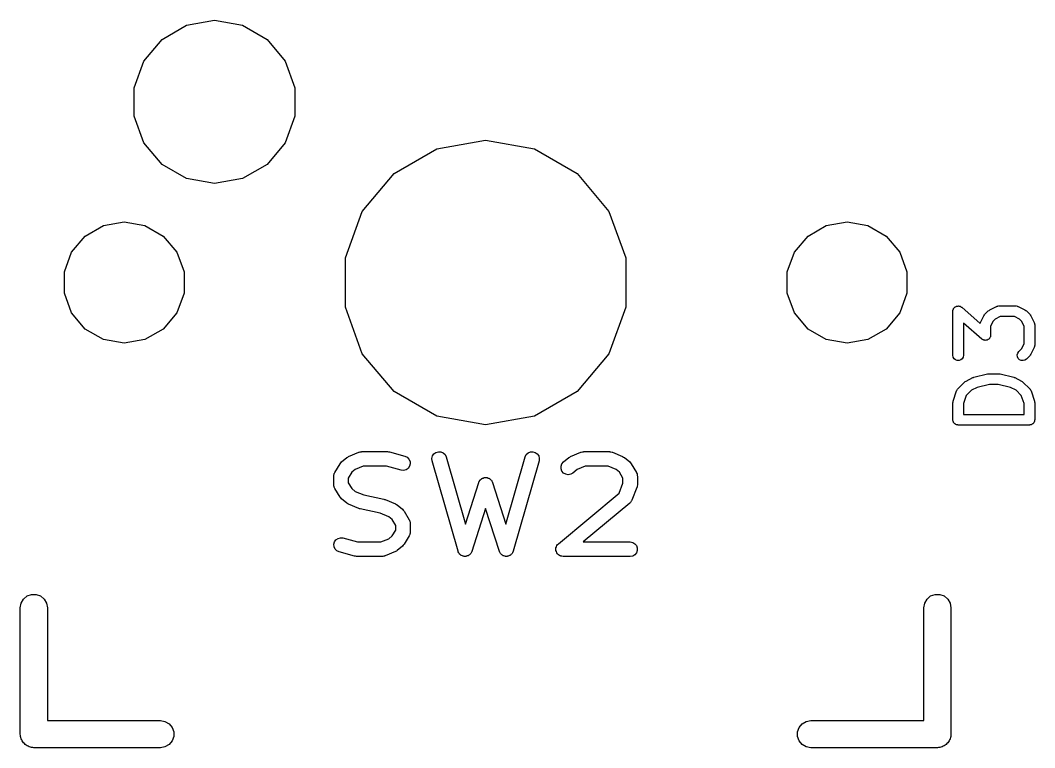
# Model space of a CAD drawing. Header units: millimetres. Extents: x 37 to 156, y -137 to -19.
# Drawn here: x 81.46 to 95.72, y -56.54 to -46.31 of the extents above; entities that cross this region are included whole.
import ezdxf

# ---------------------------------------------------------------- set-up
doc = ezdxf.new("R2010")
doc.units = ezdxf.units.MM
doc.layers.add('BLACK', color=7, linetype='Continuous')

# ---------------------------------------------------------------- blocks, each defined once
blk = doc.blocks.new('hhskb2-F.SilkS')
at = {"layer": 'BLACK'}
for p, q in [((83.7976, -46.3818), (84.19, -46.3126)), ((84.19, -46.3126), (84.5824, -46.3818)), ((83.4525, -46.5811), (83.7976, -46.3818)), ((84.5824, -46.3818), (84.9275, -46.5811)), ((83.1964, -46.8863), (83.4525, -46.5811)), ((84.9275, -46.5811), (85.1836, -46.8863)), ((83.0601, -47.2608), (83.1964, -46.8863)), ((85.1836, -46.8863), (85.3199, -47.2608)), ((83.0601, -47.6592), (83.0601, -47.2608)), ((85.3199, -47.2608), (85.3199, -47.6592)), ((83.1964, -48.0337), (83.0601, -47.6592)), ((85.3199, -47.6592), (85.1836, -48.0337)), ((83.4525, -48.3389), (83.1964, -48.0337)), ((85.1836, -48.0337), (84.9275, -48.3389)), ((87.3154, -48.1192), (88, -47.9985)), ((88, -47.9985), (88.6846, -48.1192)), ((86.7134, -48.4667), (87.3154, -48.1192)), ((88.6846, -48.1192), (89.2865, -48.4667)), ((83.7976, -48.5382), (83.4525, -48.3389)), ((84.9275, -48.3389), (84.5824, -48.5382)), ((86.2666, -48.9992), (86.7134, -48.4667)), ((89.2865, -48.4667), (89.7334, -48.9992)), ((84.19, -48.6074), (83.7976, -48.5382)), ((84.5824, -48.5382), (84.19, -48.6074)), ((86.0289, -49.6524), (86.2666, -48.9992)), ((89.7334, -48.9992), (89.9711, -49.6524)), ((82.6279, -49.1974), (82.92, -49.1458)), ((82.92, -49.1458), (83.2121, -49.1974)), ((92.7879, -49.1974), (93.08, -49.1458)), ((93.08, -49.1458), (93.3721, -49.1974)), ((82.371, -49.3457), (82.6279, -49.1974)), ((83.2121, -49.1974), (83.469, -49.3457)), ((92.531, -49.3457), (92.7879, -49.1974)), ((93.3721, -49.1974), (93.629, -49.3457)), ((82.1803, -49.5729), (82.371, -49.3457)), ((83.469, -49.3457), (83.6597, -49.5729)), ((92.3403, -49.5729), (92.531, -49.3457)), ((93.629, -49.3457), (93.8197, -49.5729)), ((82.0788, -49.8517), (82.1803, -49.5729)), ((83.6597, -49.5729), (83.7612, -49.8517)), ((92.2388, -49.8517), (92.3403, -49.5729)), ((93.8197, -49.5729), (93.9212, -49.8517)), ((86.0289, -50.3476), (86.0289, -49.6524)), ((89.9711, -49.6524), (89.9711, -50.3476)), ((82.0788, -50.1483), (82.0788, -49.8517)), ((83.7612, -49.8517), (83.7612, -50.1483)), ((92.2388, -50.1483), (92.2388, -49.8517)), ((93.9212, -49.8517), (93.9212, -50.1483)), ((82.1803, -50.4271), (82.0788, -50.1483)), ((83.7612, -50.1483), (83.6597, -50.4271)), ((92.3403, -50.4271), (92.2388, -50.1483)), ((93.9212, -50.1483), (93.8197, -50.4271)), ((94.6367, -50.3304), (94.6439, -50.3293)), ((94.6439, -50.3293), (94.6496, -50.3304)), ((95.1968, -50.3323), (95.2052, -50.3298)), ((95.2052, -50.3298), (95.2096, -50.33)), ((95.2096, -50.33), (95.2138, -50.3293)), ((95.2138, -50.3293), (95.4519, -50.3293)), ((95.4519, -50.3293), (95.4562, -50.33)), ((95.4562, -50.33), (95.4605, -50.3298)), ((95.4605, -50.3298), (95.4689, -50.3323)), ((82.371, -50.6543), (82.1803, -50.4271)), ((83.6597, -50.4271), (83.469, -50.6543)), ((86.2666, -51.0008), (86.0289, -50.3476)), ((89.9711, -50.3476), (89.7334, -51.0008)), ((92.531, -50.6543), (92.3403, -50.4271)), ((93.8197, -50.4271), (93.629, -50.6543)), ((94.5674, -50.4043), (94.5687, -50.3971)), ((94.5674, -51.0233), (94.5674, -50.4043)), ((94.5687, -50.3971), (94.5688, -50.3897)), ((94.5688, -50.3897), (94.5709, -50.3843)), ((94.5709, -50.3843), (94.5719, -50.3786)), ((94.5719, -50.3786), (94.5756, -50.3723)), ((94.5756, -50.3723), (94.5782, -50.3654)), ((94.5782, -50.3654), (94.582, -50.3611)), ((94.582, -50.3611), (94.5849, -50.3561)), ((94.5849, -50.3561), (94.5905, -50.3514)), ((94.5905, -50.3514), (94.5954, -50.3458)), ((94.5954, -50.3458), (94.6004, -50.3431)), ((94.6004, -50.3431), (94.6049, -50.3393)), ((94.6049, -50.3393), (94.6118, -50.3368)), ((94.6118, -50.3368), (94.6182, -50.3333)), ((94.6182, -50.3333), (94.6239, -50.3324)), ((94.6239, -50.3324), (94.6294, -50.3304)), ((94.6294, -50.3304), (94.6367, -50.3304)), ((94.6496, -50.3304), (94.6554, -50.3304)), ((94.6554, -50.3304), (94.6623, -50.3329)), ((94.6623, -50.3329), (94.6695, -50.3344)), ((94.6695, -50.3344), (94.6744, -50.3374)), ((94.6744, -50.3374), (94.6799, -50.3393)), ((94.6799, -50.3393), (94.6855, -50.344)), ((94.6855, -50.344), (94.6918, -50.3478)), ((94.6918, -50.3478), (94.9518, -50.5753)), ((94.9563, -50.5612), (95.0039, -50.466)), ((95.0039, -50.466), (95.011, -50.4563)), ((95.011, -50.4563), (95.0179, -50.4465)), ((95.0179, -50.4465), (95.0655, -50.3989)), ((95.0655, -50.3989), (95.0754, -50.392)), ((95.0754, -50.392), (95.085, -50.3848)), ((95.085, -50.3848), (95.1803, -50.3372)), ((95.1803, -50.3372), (95.1844, -50.336)), ((95.1844, -50.336), (95.1882, -50.3338)), ((95.1882, -50.3338), (95.1968, -50.3323)), ((95.4689, -50.3323), (95.4776, -50.3338)), ((95.4776, -50.3338), (95.4813, -50.336)), ((95.4813, -50.336), (95.4854, -50.3372)), ((95.4854, -50.3372), (95.5807, -50.3848)), ((95.5807, -50.3848), (95.5903, -50.392)), ((95.5903, -50.392), (95.6002, -50.3989)), ((95.6002, -50.3989), (95.6478, -50.4465)), ((95.6478, -50.4465), (95.6547, -50.4563)), ((95.6547, -50.4563), (95.6618, -50.466)), ((95.6618, -50.466), (95.7095, -50.5612)), ((94.9739, -50.7941), (94.7174, -50.5696)), ((94.7174, -50.5696), (94.7174, -51.0233)), ((94.9518, -50.5753), (94.9529, -50.5691)), ((94.9529, -50.5691), (94.955, -50.5654)), ((94.955, -50.5654), (94.9563, -50.5612)), ((95.1326, -50.5439), (95.0983, -50.6125)), ((95.0983, -50.6125), (95.0983, -50.7376)), ((95.163, -50.5135), (95.1326, -50.5439)), ((95.2315, -50.4793), (95.163, -50.5135)), ((95.4342, -50.4793), (95.2315, -50.4793)), ((95.5027, -50.5135), (95.4342, -50.4793)), ((95.5331, -50.5439), (95.5027, -50.5135)), ((95.5674, -50.6125), (95.5331, -50.5439)), ((95.5674, -50.8628), (95.5674, -50.6125)), ((95.7095, -50.5612), (95.7107, -50.5654)), ((95.7107, -50.5654), (95.7129, -50.5691)), ((95.7129, -50.5691), (95.7144, -50.5778)), ((95.7144, -50.5778), (95.7169, -50.5862)), ((95.7169, -50.5862), (95.7166, -50.5905)), ((95.7166, -50.5905), (95.7174, -50.5948)), ((95.7174, -50.5948), (95.7174, -50.8805)), ((82.6279, -50.8026), (82.371, -50.6543)), ((83.469, -50.6543), (83.2121, -50.8026)), ((92.7879, -50.8026), (92.531, -50.6543)), ((93.629, -50.6543), (93.3721, -50.8026)), ((95.0948, -50.7576), (95.0938, -50.7633)), ((95.0969, -50.7522), (95.0948, -50.7576)), ((95.0971, -50.7448), (95.0969, -50.7522)), ((95.0983, -50.7376), (95.0971, -50.7448)), ((82.92, -50.8541), (82.6279, -50.8026)), ((83.2121, -50.8026), (82.92, -50.8541)), ((93.08, -50.8541), (92.7879, -50.8026)), ((93.3721, -50.8026), (93.08, -50.8541)), ((94.9802, -50.7979), (94.9739, -50.7941)), ((94.9858, -50.8026), (94.9802, -50.7979)), ((94.9913, -50.8046), (94.9858, -50.8026)), ((94.9962, -50.8076), (94.9913, -50.8046)), ((95.0034, -50.809), (94.9962, -50.8076)), ((95.0103, -50.8115), (95.0034, -50.809)), ((95.0161, -50.8115), (95.0103, -50.8115)), ((95.0218, -50.8126), (95.0161, -50.8115)), ((95.029, -50.8115), (95.0218, -50.8126)), ((95.0364, -50.8115), (95.029, -50.8115)), ((95.0418, -50.8095), (95.0364, -50.8115)), ((95.0475, -50.8086), (95.0418, -50.8095)), ((95.0539, -50.8051), (95.0475, -50.8086)), ((95.0608, -50.8026), (95.0539, -50.8051)), ((95.0653, -50.7989), (95.0608, -50.8026)), ((95.0703, -50.7961), (95.0653, -50.7989)), ((95.0752, -50.7905), (95.0703, -50.7961)), ((95.0808, -50.7858), (95.0752, -50.7905)), ((95.0837, -50.7808), (95.0808, -50.7858)), ((95.0875, -50.7765), (95.0837, -50.7808)), ((95.0901, -50.7696), (95.0875, -50.7765)), ((95.0938, -50.7633), (95.0901, -50.7696)), ((95.5331, -50.9313), (95.5674, -50.8628)), ((95.7144, -50.8975), (95.7129, -50.9061)), ((95.7169, -50.8891), (95.7144, -50.8975)), ((95.7174, -50.8805), (95.7166, -50.8847)), ((95.7166, -50.8847), (95.7169, -50.8891)), ((86.7134, -51.5332), (86.2666, -51.0008)), ((89.7334, -51.0008), (89.2865, -51.5332)), ((94.5719, -51.049), (94.5674, -51.0233)), ((94.7174, -51.0233), (94.7129, -51.049)), ((95.4724, -51.0168), (95.4792, -50.9916)), ((95.4747, -51.0427), (95.4724, -51.0168)), ((95.4857, -51.0664), (95.4747, -51.0427)), ((95.4792, -50.9916), (95.4941, -50.9703)), ((95.4941, -50.9703), (95.5331, -50.9313)), ((95.6478, -51.0287), (95.6002, -51.0764)), ((95.6547, -51.0189), (95.6478, -51.0287)), ((95.6618, -51.0093), (95.6547, -51.0189)), ((95.7095, -50.914), (95.6618, -51.0093)), ((95.7107, -50.9099), (95.7095, -50.914)), ((95.7129, -50.9061), (95.7107, -50.9099)), ((94.5849, -51.0715), (94.5719, -51.049)), ((94.6049, -51.0883), (94.5849, -51.0715)), ((94.6294, -51.0972), (94.6049, -51.0883)), ((94.6554, -51.0972), (94.6294, -51.0972)), ((94.6799, -51.0883), (94.6554, -51.0972)), ((94.6998, -51.0715), (94.6799, -51.0883)), ((94.7129, -51.049), (94.6998, -51.0715)), ((95.5041, -51.0848), (95.4857, -51.0664)), ((95.5277, -51.0958), (95.5041, -51.0848)), ((95.5537, -51.098), (95.5277, -51.0958)), ((95.5788, -51.0913), (95.5537, -51.098)), ((95.6002, -51.0764), (95.5788, -51.0913)), ((94.8623, -51.3315), (95.0528, -51.2839)), ((95.0528, -51.2839), (95.0619, -51.2833)), ((95.0619, -51.2833), (95.071, -51.2817)), ((95.071, -51.2817), (95.2138, -51.2817)), ((95.2138, -51.2817), (95.2228, -51.2833)), ((95.2228, -51.2833), (95.232, -51.2839)), ((95.232, -51.2839), (95.4225, -51.3315)), ((94.637, -51.4941), (94.7322, -51.3989)), ((94.7322, -51.3989), (94.742, -51.392)), ((94.742, -51.392), (94.7517, -51.3848)), ((94.7517, -51.3848), (94.8469, -51.3372)), ((94.8469, -51.3372), (94.8548, -51.3349)), ((94.8548, -51.3349), (94.8623, -51.3315)), ((95.0802, -51.4317), (94.9067, -51.475)), ((95.2046, -51.4317), (95.0802, -51.4317)), ((95.3781, -51.475), (95.2046, -51.4317)), ((95.4225, -51.3315), (95.43, -51.3349)), ((95.43, -51.3349), (95.4378, -51.3372)), ((95.4378, -51.3372), (95.5331, -51.3848)), ((95.5331, -51.3848), (95.5427, -51.392)), ((95.5427, -51.392), (95.5526, -51.3989)), ((95.5526, -51.3989), (95.6478, -51.4941)), ((87.3154, -51.8808), (86.7134, -51.5332)), ((89.2865, -51.5332), (88.6846, -51.8808)), ((94.5712, -51.6663), (94.6188, -51.5234)), ((94.6188, -51.5234), (94.6209, -51.5196)), ((94.6209, -51.5196), (94.622, -51.5154)), ((94.622, -51.5154), (94.6271, -51.5082)), ((94.6271, -51.5082), (94.6313, -51.5005)), ((94.6313, -51.5005), (94.6345, -51.4977)), ((94.6345, -51.4977), (94.637, -51.4941)), ((94.7556, -51.5877), (94.7174, -51.7022)), ((94.8297, -51.5135), (94.7556, -51.5877)), ((94.9067, -51.475), (94.8297, -51.5135)), ((95.4551, -51.5135), (95.3781, -51.475)), ((95.5292, -51.5877), (95.4551, -51.5135)), ((95.5674, -51.7022), (95.5292, -51.5877)), ((95.6478, -51.4941), (95.6503, -51.4977)), ((95.6503, -51.4977), (95.6535, -51.5005)), ((95.6535, -51.5005), (95.6577, -51.5082)), ((95.6577, -51.5082), (95.6627, -51.5154)), ((95.6627, -51.5154), (95.6639, -51.5196)), ((95.6639, -51.5196), (95.6659, -51.5234)), ((95.6659, -51.5234), (95.7135, -51.6663)), ((94.5674, -51.69), (94.5695, -51.6782)), ((94.5674, -51.9281), (94.5674, -51.69)), ((94.5695, -51.6782), (94.5712, -51.6663)), ((94.7174, -51.7022), (94.7174, -51.8531)), ((95.5674, -51.8531), (95.5674, -51.7022)), ((95.7135, -51.6663), (95.7153, -51.6782)), ((95.7153, -51.6782), (95.7174, -51.69)), ((95.7174, -51.69), (95.7174, -51.9281)), ((88, -52.0015), (87.3154, -51.8808)), ((88.6846, -51.8808), (88, -52.0015)), ((94.7174, -51.8531), (95.5674, -51.8531)), ((94.5685, -51.9346), (94.5674, -51.9281)), ((94.5685, -51.9411), (94.5685, -51.9346)), ((94.5708, -51.9473), (94.5685, -51.9411)), ((94.5719, -51.9537), (94.5708, -51.9473)), ((94.5752, -51.9594), (94.5719, -51.9537)), ((94.5774, -51.9656), (94.5752, -51.9594)), ((94.5816, -51.9706), (94.5774, -51.9656)), ((94.5849, -51.9763), (94.5816, -51.9706)), ((94.59, -51.9805), (94.5849, -51.9763)), ((94.5942, -51.9855), (94.59, -51.9805)), ((94.5999, -51.9888), (94.5942, -51.9855)), ((94.6049, -51.993), (94.5999, -51.9888)), ((94.611, -51.9953), (94.6049, -51.993)), ((94.6167, -51.9986), (94.611, -51.9953)), ((94.6232, -51.9997), (94.6167, -51.9986)), ((94.6294, -52.002), (94.6232, -51.9997)), ((94.6359, -52.002), (94.6294, -52.002)), ((94.6424, -52.0031), (94.6359, -52.002)), ((95.6424, -52.0031), (94.6424, -52.0031)), ((95.6488, -52.002), (95.6424, -52.0031)), ((95.6554, -52.002), (95.6488, -52.002)), ((95.6616, -51.9997), (95.6554, -52.002)), ((95.668, -51.9986), (95.6616, -51.9997)), ((95.6737, -51.9953), (95.668, -51.9986)), ((95.6799, -51.993), (95.6737, -51.9953)), ((95.6849, -51.9888), (95.6799, -51.993)), ((95.6906, -51.9855), (95.6849, -51.9888)), ((95.6948, -51.9805), (95.6906, -51.9855)), ((95.6998, -51.9763), (95.6948, -51.9805)), ((95.7031, -51.9706), (95.6998, -51.9763)), ((95.7073, -51.9656), (95.7031, -51.9706)), ((95.7096, -51.9594), (95.7073, -51.9656)), ((95.7129, -51.9537), (95.7096, -51.9594)), ((95.714, -51.9473), (95.7129, -51.9537)), ((95.7162, -51.9411), (95.714, -51.9473)), ((95.7174, -51.9281), (95.7162, -51.9346)), ((95.7162, -51.9346), (95.7162, -51.9411)), ((85.9755, -52.5224), (86.0481, -52.4619)), ((86.0481, -52.4619), (86.0613, -52.4544)), ((86.0613, -52.4544), (86.0741, -52.4462)), ((86.0741, -52.4462), (86.2192, -52.3857)), ((86.2192, -52.3857), (86.2215, -52.3852)), ((86.2215, -52.3852), (86.2235, -52.3841)), ((86.2235, -52.3841), (86.2387, -52.3814)), ((86.2387, -52.3814), (86.2536, -52.378)), ((86.2536, -52.378), (86.256, -52.3783)), ((86.256, -52.3783), (86.2583, -52.3779)), ((86.2583, -52.3779), (86.6211, -52.3779)), ((86.6211, -52.3779), (86.6347, -52.3803)), ((86.6347, -52.3803), (86.6483, -52.3816)), ((86.6483, -52.3816), (86.866, -52.4421)), ((86.866, -52.4421), (86.8979, -52.4573)), ((86.8979, -52.4573), (86.9226, -52.4825)), ((87.2455, -52.4723), (87.2541, -52.4381)), ((87.2541, -52.4381), (87.2738, -52.4089)), ((87.2738, -52.4089), (87.3024, -52.3882)), ((87.3024, -52.3882), (87.3363, -52.3785)), ((87.3363, -52.3785), (87.3715, -52.381)), ((87.3715, -52.381), (87.4038, -52.3953)), ((87.4038, -52.3953), (87.4291, -52.4199)), ((87.4291, -52.4199), (87.4445, -52.4516)), ((87.4445, -52.4516), (87.7152, -53.399)), ((88.2848, -53.399), (88.5555, -52.4516)), ((88.5555, -52.4516), (88.5709, -52.4199)), ((88.5709, -52.4199), (88.5962, -52.3953)), ((88.5962, -52.3953), (88.6285, -52.381)), ((88.6285, -52.381), (88.6637, -52.3785)), ((88.6637, -52.3785), (88.6976, -52.3882)), ((88.6976, -52.3882), (88.7262, -52.4089)), ((88.7262, -52.4089), (88.7459, -52.4381)), ((88.7459, -52.4381), (88.7545, -52.4723)), ((89.0961, -52.5224), (89.1687, -52.4619)), ((89.1687, -52.4619), (89.1818, -52.4544)), ((89.1818, -52.4544), (89.1946, -52.4462)), ((89.1946, -52.4462), (89.3398, -52.3857)), ((89.3398, -52.3857), (89.3421, -52.3852)), ((89.3421, -52.3852), (89.3441, -52.3841)), ((89.3441, -52.3841), (89.3592, -52.3814)), ((89.3592, -52.3814), (89.3742, -52.378)), ((89.3742, -52.378), (89.3765, -52.3783)), ((89.3765, -52.3783), (89.3789, -52.3779)), ((89.3789, -52.3779), (89.7417, -52.3779)), ((89.7417, -52.3779), (89.744, -52.3783)), ((89.744, -52.3783), (89.7464, -52.378)), ((89.7464, -52.378), (89.7613, -52.3814)), ((89.7613, -52.3814), (89.7765, -52.3841)), ((89.7765, -52.3841), (89.7785, -52.3852)), ((89.7785, -52.3852), (89.7808, -52.3857)), ((89.7808, -52.3857), (89.9259, -52.4462)), ((89.9259, -52.4462), (89.9387, -52.4544)), ((89.9387, -52.4544), (89.9519, -52.4619)), ((89.9519, -52.4619), (90.0245, -52.5224)), ((85.8809, -52.6692), (85.9534, -52.5482)), ((85.9534, -52.5482), (85.9646, -52.5354)), ((85.9646, -52.5354), (85.9755, -52.5224)), ((86.2786, -52.5811), (86.1664, -52.6279)), ((86.6073, -52.5811), (86.2786, -52.5811)), ((86.8117, -52.6379), (86.6073, -52.5811)), ((86.9305, -52.5838), (86.91, -52.6125)), ((86.9226, -52.4825), (86.9372, -52.5146)), ((86.94, -52.5498), (86.9305, -52.5838)), ((86.9372, -52.5146), (86.94, -52.5498)), ((87.2492, -52.5074), (87.2455, -52.4723)), ((87.612, -53.7774), (87.2492, -52.5074)), ((88.7508, -52.5074), (88.388, -53.7774)), ((88.7545, -52.4723), (88.7508, -52.5074)), ((89.061, -52.6178), (89.0611, -52.5825)), ((89.0611, -52.5825), (89.0733, -52.5494)), ((89.0733, -52.5494), (89.0961, -52.5224)), ((89.3992, -52.5811), (89.287, -52.6279)), ((89.7214, -52.5811), (89.3992, -52.5811)), ((89.8336, -52.6279), (89.7214, -52.5811)), ((90.0245, -52.5224), (90.0354, -52.5354)), ((90.0354, -52.5354), (90.0465, -52.5482)), ((90.0465, -52.5482), (90.1191, -52.6692)), ((85.8664, -52.7214), (85.8681, -52.7118)), ((85.8664, -52.8424), (85.8664, -52.7214)), ((85.8681, -52.7118), (85.8683, -52.7021)), ((85.8683, -52.7021), (85.8711, -52.6946)), ((85.8711, -52.6946), (85.8725, -52.6867)), ((85.8725, -52.6867), (85.8774, -52.6782)), ((85.8774, -52.6782), (85.8809, -52.6692)), ((86.1188, -52.6675), (86.0696, -52.7496)), ((86.0696, -52.7496), (86.0696, -52.8142)), ((86.1664, -52.6279), (86.1188, -52.6675)), ((86.8468, -52.6413), (86.8117, -52.6379)), ((86.8809, -52.6325), (86.8468, -52.6413)), ((86.91, -52.6125), (86.8809, -52.6325)), ((87.9495, -52.7549), (87.9527, -52.7525)), ((87.9527, -52.7525), (87.9658, -52.7483)), ((87.9658, -52.7483), (87.9784, -52.7431)), ((87.9784, -52.7431), (87.9825, -52.7429)), ((87.9825, -52.7429), (87.9863, -52.7417)), ((87.9863, -52.7417), (88, -52.7422)), ((88, -52.7422), (88.0137, -52.7417)), ((88.0137, -52.7417), (88.0175, -52.7429)), ((88.0175, -52.7429), (88.0216, -52.7431)), ((88.0216, -52.7431), (88.0343, -52.7483)), ((88.0343, -52.7483), (88.0473, -52.7525)), ((88.0473, -52.7525), (88.0505, -52.7549)), ((89.073, -52.651), (89.061, -52.6178)), ((89.0956, -52.6781), (89.073, -52.651)), ((89.1261, -52.6958), (89.0956, -52.6781)), ((89.1608, -52.7021), (89.1261, -52.6958)), ((89.1956, -52.6961), (89.1608, -52.7021)), ((89.2262, -52.6785), (89.1956, -52.6961)), ((89.287, -52.6279), (89.2262, -52.6785)), ((89.8812, -52.6675), (89.8336, -52.6279)), ((89.9304, -52.7496), (89.8812, -52.6675)), ((89.9304, -52.8228), (89.9304, -52.7496)), ((90.1191, -52.6692), (90.1226, -52.6782)), ((90.1226, -52.6782), (90.1275, -52.6867)), ((90.1275, -52.6867), (90.1289, -52.6946)), ((90.1289, -52.6946), (90.1317, -52.7021)), ((90.1317, -52.7021), (90.1319, -52.7118)), ((90.1319, -52.7118), (90.1336, -52.7214)), ((90.1336, -52.7214), (90.1336, -52.8424)), ((85.8681, -52.852), (85.8664, -52.8424)), ((85.8683, -52.8617), (85.8681, -52.852)), ((85.8711, -52.8692), (85.8683, -52.8617)), ((85.8725, -52.8771), (85.8711, -52.8692)), ((85.8774, -52.8856), (85.8725, -52.8771)), ((85.8809, -52.8947), (85.8774, -52.8856)), ((85.9534, -53.0156), (85.8809, -52.8947)), ((86.0696, -52.8142), (86.1188, -52.8963)), ((86.1188, -52.8963), (86.1664, -52.9359)), ((87.7152, -53.399), (87.9032, -52.8114)), ((87.9032, -52.8114), (87.9051, -52.8078)), ((87.9051, -52.8078), (87.906, -52.8039)), ((87.906, -52.8039), (87.9133, -52.7923)), ((87.9133, -52.7923), (87.9197, -52.7802)), ((87.9197, -52.7802), (87.9226, -52.7775)), ((87.9226, -52.7775), (87.9248, -52.7741)), ((87.9248, -52.7741), (87.9356, -52.7657)), ((87.9356, -52.7657), (87.9458, -52.7565)), ((87.9458, -52.7565), (87.9495, -52.7549)), ((88.0505, -52.7549), (88.0542, -52.7565)), ((88.0542, -52.7565), (88.0644, -52.7657)), ((88.0644, -52.7657), (88.0752, -52.7741)), ((88.0752, -52.7741), (88.0774, -52.7775)), ((88.0774, -52.7775), (88.0803, -52.7802)), ((88.0803, -52.7802), (88.0867, -52.7923)), ((88.0867, -52.7923), (88.094, -52.8039)), ((88.094, -52.8039), (88.0949, -52.8078)), ((88.0949, -52.8078), (88.0968, -52.8114)), ((88.0968, -52.8114), (88.2848, -53.399)), ((89.8746, -52.9622), (89.9304, -52.8228)), ((90.1263, -52.8801), (90.0538, -53.0615)), ((90.1267, -52.8785), (90.1263, -52.8801)), ((90.1275, -52.8771), (90.1267, -52.8785)), ((90.1303, -52.8613), (90.1275, -52.8771)), ((90.1335, -52.8456), (90.1303, -52.8613)), ((90.1336, -52.8424), (90.1333, -52.844)), ((90.1333, -52.844), (90.1335, -52.8456)), ((85.9646, -53.0284), (85.9534, -53.0156)), ((85.9755, -53.0414), (85.9646, -53.0284)), ((86.1664, -52.9359), (86.2885, -52.9868)), ((86.2885, -52.9868), (86.5693, -53.0453)), ((89.0235, -53.6715), (89.8746, -52.9622)), ((86.0481, -53.1019), (85.9755, -53.0414)), ((86.0613, -53.1094), (86.0481, -53.1019)), ((86.0741, -53.1176), (86.0613, -53.1094)), ((86.2192, -53.1781), (86.0741, -53.1176)), ((86.2286, -53.1802), (86.2192, -53.1781)), ((86.2376, -53.1837), (86.2286, -53.1802)), ((86.5693, -53.0453), (86.5782, -53.0489)), ((86.5782, -53.0489), (86.5876, -53.051)), ((86.5876, -53.051), (86.7328, -53.1115)), ((86.7328, -53.1115), (86.7456, -53.1196)), ((86.7456, -53.1196), (86.7588, -53.1272)), ((86.7588, -53.1272), (86.8313, -53.1877)), ((88, -53.1757), (87.8065, -53.7805)), ((88.1935, -53.7805), (88, -53.1757)), ((90.0245, -53.1019), (89.3692, -53.6479)), ((90.0293, -53.0962), (90.0245, -53.1019)), ((90.0352, -53.0915), (90.0293, -53.0962)), ((90.0406, -53.0828), (90.0352, -53.0915)), ((90.0472, -53.0749), (90.0406, -53.0828)), ((90.0498, -53.0679), (90.0472, -53.0749)), ((90.0538, -53.0615), (90.0498, -53.0679)), ((86.5184, -53.2423), (86.2376, -53.1837)), ((86.6405, -53.2931), (86.5184, -53.2423)), ((86.688, -53.3327), (86.6405, -53.2931)), ((86.8313, -53.1877), (86.8423, -53.2006)), ((86.8423, -53.2006), (86.8534, -53.2134)), ((86.8534, -53.2134), (86.926, -53.3344)), ((86.7373, -53.4148), (86.688, -53.3327)), ((86.7373, -53.4795), (86.7373, -53.4148)), ((86.926, -53.3344), (86.9295, -53.3435)), ((86.9295, -53.3435), (86.9343, -53.3519)), ((86.9343, -53.3519), (86.9357, -53.3598)), ((86.9357, -53.3598), (86.9386, -53.3673)), ((86.9386, -53.3673), (86.9388, -53.3771)), ((86.9388, -53.3771), (86.9405, -53.3867)), ((86.9405, -53.3867), (86.9405, -53.5076)), ((85.8968, -53.6166), (85.9259, -53.5966)), ((85.9259, -53.5966), (85.9601, -53.5878)), ((85.9601, -53.5878), (85.9952, -53.5912)), ((85.9952, -53.5912), (86.1996, -53.6479)), ((86.5282, -53.6479), (86.6405, -53.6012)), ((86.6405, -53.6012), (86.688, -53.5615)), ((86.688, -53.5615), (86.7373, -53.4795)), ((86.926, -53.5599), (86.8534, -53.6808)), ((86.9295, -53.5508), (86.926, -53.5599)), ((86.9343, -53.5424), (86.9295, -53.5508)), ((86.9357, -53.5344), (86.9343, -53.5424)), ((86.9386, -53.5269), (86.9357, -53.5344)), ((86.9388, -53.5172), (86.9386, -53.5269)), ((86.9405, -53.5076), (86.9388, -53.5172)), ((85.8669, -53.6793), (85.8763, -53.6453)), ((85.8696, -53.7144), (85.8669, -53.6793)), ((85.8842, -53.7466), (85.8696, -53.7144)), ((85.8763, -53.6453), (85.8968, -53.6166)), ((85.909, -53.7717), (85.8842, -53.7466)), ((86.1996, -53.6479), (86.5282, -53.6479)), ((86.8313, -53.7066), (86.7588, -53.7671)), ((86.8423, -53.6937), (86.8313, -53.7066)), ((86.8534, -53.6808), (86.8423, -53.6937)), ((88.9885, -53.7319), (88.9886, -53.7317)), ((88.9885, -53.7492), (88.9885, -53.7319)), ((88.9885, -53.7668), (88.9885, -53.7492)), ((88.9886, -53.7315), (88.9946, -53.7151)), ((88.9886, -53.7317), (88.9886, -53.7315)), ((88.9946, -53.7151), (89.0006, -53.6987)), ((89.0006, -53.6987), (89.0007, -53.6986)), ((89.0007, -53.6986), (89.0008, -53.6984)), ((89.0008, -53.6984), (89.0121, -53.685)), ((89.0121, -53.685), (89.0233, -53.6717)), ((89.0233, -53.6717), (89.0234, -53.6716)), ((89.0234, -53.6716), (89.0235, -53.6715)), ((89.3692, -53.6479), (90.032, -53.6479)), ((90.032, -53.6479), (90.0667, -53.6541)), ((90.0667, -53.6541), (90.0973, -53.6717)), ((90.0973, -53.6717), (90.12, -53.6987)), ((90.12, -53.6987), (90.1321, -53.7319)), ((90.1321, -53.7319), (90.1321, -53.7672)), ((85.9408, -53.7869), (85.909, -53.7717)), ((86.1585, -53.8474), (85.9408, -53.7869)), ((86.1722, -53.8487), (86.1585, -53.8474)), ((86.1857, -53.8511), (86.1722, -53.8487)), ((86.5486, -53.8511), (86.1857, -53.8511)), ((86.5509, -53.8507), (86.5486, -53.8511)), ((86.5532, -53.851), (86.5509, -53.8507)), ((86.5682, -53.8477), (86.5532, -53.851)), ((86.5833, -53.845), (86.5682, -53.8477)), ((86.5854, -53.8438), (86.5833, -53.845)), ((86.5876, -53.8433), (86.5854, -53.8438)), ((86.7328, -53.7828), (86.5876, -53.8433)), ((86.7456, -53.7746), (86.7328, -53.7828)), ((86.7588, -53.7671), (86.7456, -53.7746)), ((87.6145, -53.7825), (87.612, -53.7774)), ((87.6157, -53.788), (87.6145, -53.7825)), ((87.6222, -53.7983), (87.6157, -53.788)), ((87.6275, -53.8092), (87.6222, -53.7983)), ((87.6315, -53.8131), (87.6275, -53.8092)), ((87.6345, -53.8178), (87.6315, -53.8131)), ((87.6441, -53.8253), (87.6345, -53.8178)), ((87.6528, -53.8337), (87.6441, -53.8253)), ((87.658, -53.836), (87.6528, -53.8337)), ((87.6624, -53.8394), (87.658, -53.836)), ((87.674, -53.8431), (87.6624, -53.8394)), ((87.685, -53.8481), (87.674, -53.8431)), ((87.6907, -53.8485), (87.685, -53.8481)), ((87.696, -53.8502), (87.6907, -53.8485)), ((87.7081, -53.8497), (87.696, -53.8502)), ((87.7202, -53.8506), (87.7081, -53.8497)), ((87.7256, -53.849), (87.7202, -53.8506)), ((87.7313, -53.8488), (87.7256, -53.849)), ((87.7425, -53.8442), (87.7313, -53.8488)), ((87.7542, -53.8409), (87.7425, -53.8442)), ((87.7587, -53.8376), (87.7542, -53.8409)), ((87.7639, -53.8354), (87.7587, -53.8376)), ((87.7729, -53.8273), (87.7639, -53.8354)), ((87.7827, -53.8202), (87.7729, -53.8273)), ((87.7859, -53.8155), (87.7827, -53.8202)), ((87.7901, -53.8117), (87.7859, -53.8155)), ((87.7957, -53.801), (87.7901, -53.8117)), ((87.8025, -53.7909), (87.7957, -53.801)), ((87.8039, -53.7855), (87.8025, -53.7909)), ((87.8065, -53.7805), (87.8039, -53.7855)), ((88.1961, -53.7855), (88.1935, -53.7805)), ((88.1975, -53.7909), (88.1961, -53.7855)), ((88.2043, -53.801), (88.1975, -53.7909)), ((88.2099, -53.8117), (88.2043, -53.801)), ((88.2141, -53.8155), (88.2099, -53.8117)), ((88.2173, -53.8202), (88.2141, -53.8155)), ((88.2271, -53.8273), (88.2173, -53.8202)), ((88.2361, -53.8354), (88.2271, -53.8273)), ((88.2413, -53.8376), (88.2361, -53.8354)), ((88.2458, -53.8409), (88.2413, -53.8376)), ((88.2575, -53.8442), (88.2458, -53.8409)), ((88.2687, -53.8488), (88.2575, -53.8442)), ((88.2743, -53.849), (88.2687, -53.8488)), ((88.2798, -53.8506), (88.2743, -53.849)), ((88.2919, -53.8497), (88.2798, -53.8506)), ((88.304, -53.8502), (88.2919, -53.8497)), ((88.3093, -53.8485), (88.304, -53.8502)), ((88.315, -53.8481), (88.3093, -53.8485)), ((88.326, -53.8431), (88.315, -53.8481)), ((88.3376, -53.8394), (88.326, -53.8431)), ((88.342, -53.836), (88.3376, -53.8394)), ((88.3472, -53.8337), (88.342, -53.836)), ((88.3559, -53.8253), (88.3472, -53.8337)), ((88.3655, -53.8178), (88.3559, -53.8253)), ((88.3685, -53.8131), (88.3655, -53.8178)), ((88.3725, -53.8092), (88.3685, -53.8131)), ((88.3778, -53.7983), (88.3725, -53.8092)), ((88.3843, -53.788), (88.3778, -53.7983)), ((88.3855, -53.7825), (88.3843, -53.788)), ((88.388, -53.7774), (88.3855, -53.7825)), ((88.9885, -53.767), (88.9885, -53.7668)), ((88.9885, -53.7672), (88.9885, -53.767)), ((88.9945, -53.7835), (88.9885, -53.7672)), ((89.0004, -53.8), (88.9945, -53.7835)), ((89.0005, -53.8002), (89.0004, -53.8)), ((89.0006, -53.8003), (89.0005, -53.8002)), ((89.0119, -53.8138), (89.0006, -53.8003)), ((89.023, -53.8271), (89.0119, -53.8138)), ((89.0232, -53.8272), (89.023, -53.8271)), ((89.0233, -53.8274), (89.0232, -53.8272)), ((89.0385, -53.8361), (89.0233, -53.8274)), ((89.0535, -53.8449), (89.0385, -53.8361)), ((89.0537, -53.8449), (89.0535, -53.8449)), ((89.0538, -53.845), (89.0537, -53.8449)), ((89.0712, -53.8481), (89.0538, -53.845)), ((89.0882, -53.8511), (89.0712, -53.8481)), ((89.0884, -53.8511), (89.0882, -53.8511)), ((89.0886, -53.8511), (89.0884, -53.8511)), ((90.032, -53.8511), (89.0886, -53.8511)), ((90.0667, -53.845), (90.032, -53.8511)), ((90.0973, -53.8274), (90.0667, -53.845)), ((90.12, -53.8003), (90.0973, -53.8274)), ((90.1321, -53.7672), (90.12, -53.8003)), ((81.471, -54.5068), (81.5041, -54.4495)), ((81.5041, -54.4495), (81.5547, -54.407)), ((81.5547, -54.407), (81.6169, -54.3844)), ((81.6169, -54.3844), (81.6831, -54.3844)), ((81.6831, -54.3844), (81.7452, -54.407)), ((81.7452, -54.407), (81.7959, -54.4495)), ((81.7959, -54.4495), (81.829, -54.5068)), ((94.171, -54.5068), (94.2041, -54.4495)), ((94.2041, -54.4495), (94.2548, -54.407)), ((94.2548, -54.407), (94.3169, -54.3844)), ((94.3169, -54.3844), (94.3831, -54.3844)), ((94.3831, -54.3844), (94.4453, -54.407)), ((94.4453, -54.407), (94.4959, -54.4495)), ((94.4959, -54.4495), (94.529, -54.5068)), ((81.4595, -54.572), (81.471, -54.5068)), ((81.4595, -56.35), (81.4595, -54.572)), ((81.829, -54.5068), (81.8405, -54.572)), ((81.8405, -54.572), (81.8405, -56.1595)), ((94.1595, -54.572), (94.171, -54.5068)), ((94.1595, -56.1595), (94.1595, -54.572)), ((94.529, -54.5068), (94.5405, -54.572)), ((94.5405, -54.572), (94.5405, -56.35)), ((81.8405, -56.1595), (83.428, -56.1595)), ((83.428, -56.1595), (83.4932, -56.171)), ((83.4932, -56.171), (83.5505, -56.2041)), ((92.4495, -56.2041), (92.5068, -56.171)), ((92.5068, -56.171), (92.572, -56.1595)), ((92.572, -56.1595), (94.1595, -56.1595)), ((83.5505, -56.2041), (83.593, -56.2547)), ((83.593, -56.2547), (83.6156, -56.3169)), ((83.6156, -56.3169), (83.6156, -56.3831)), ((92.3844, -56.3169), (92.407, -56.2547)), ((92.3844, -56.3831), (92.3844, -56.3169)), ((92.407, -56.2547), (92.4495, -56.2041)), ((81.4624, -56.3664), (81.4595, -56.35)), ((81.4624, -56.3831), (81.4624, -56.3664)), ((81.4681, -56.3987), (81.4624, -56.3831)), ((81.471, -56.4152), (81.4681, -56.3987)), ((81.4793, -56.4296), (81.471, -56.4152)), ((81.485, -56.4452), (81.4793, -56.4296)), ((81.4957, -56.458), (81.485, -56.4452)), ((81.5041, -56.4725), (81.4957, -56.458)), ((83.593, -56.4452), (83.5505, -56.4959)), ((83.6156, -56.3831), (83.593, -56.4452)), ((92.407, -56.4452), (92.3844, -56.3831)), ((92.4495, -56.4959), (92.407, -56.4452)), ((94.5043, -56.458), (94.4959, -56.4725)), ((94.515, -56.4452), (94.5043, -56.458)), ((94.5207, -56.4296), (94.515, -56.4452)), ((94.529, -56.4152), (94.5207, -56.4296)), ((94.5319, -56.3987), (94.529, -56.4152)), ((94.5376, -56.3831), (94.5319, -56.3987)), ((94.5405, -56.35), (94.5376, -56.3664)), ((94.5376, -56.3664), (94.5376, -56.3831)), ((81.5168, -56.4832), (81.5041, -56.4725)), ((81.5275, -56.4959), (81.5168, -56.4832)), ((81.542, -56.5043), (81.5275, -56.4959)), ((81.5547, -56.515), (81.542, -56.5043)), ((81.5704, -56.5207), (81.5547, -56.515)), ((81.5848, -56.529), (81.5704, -56.5207)), ((81.6013, -56.5319), (81.5848, -56.529)), ((81.6169, -56.5376), (81.6013, -56.5319)), ((81.6336, -56.5376), (81.6169, -56.5376)), ((81.65, -56.5405), (81.6336, -56.5376)), ((83.428, -56.5405), (81.65, -56.5405)), ((83.4932, -56.529), (83.428, -56.5405)), ((83.5505, -56.4959), (83.4932, -56.529)), ((92.5068, -56.529), (92.4495, -56.4959)), ((92.572, -56.5405), (92.5068, -56.529)), ((94.35, -56.5405), (92.572, -56.5405)), ((94.3664, -56.5376), (94.35, -56.5405)), ((94.3831, -56.5376), (94.3664, -56.5376)), ((94.3987, -56.5319), (94.3831, -56.5376)), ((94.4152, -56.529), (94.3987, -56.5319)), ((94.4296, -56.5207), (94.4152, -56.529)), ((94.4453, -56.515), (94.4296, -56.5207)), ((94.458, -56.5043), (94.4453, -56.515)), ((94.4725, -56.4959), (94.458, -56.5043)), ((94.4832, -56.4832), (94.4725, -56.4959)), ((94.4959, -56.4725), (94.4832, -56.4832))]:
    blk.add_line(p, q, dxfattribs=at)

msp = doc.modelspace()

# ---------------------------------------------------------------- block references
msp.add_blockref('hhskb2-F.SilkS', (0, 0))

doc.saveas('drawing.dxf')
